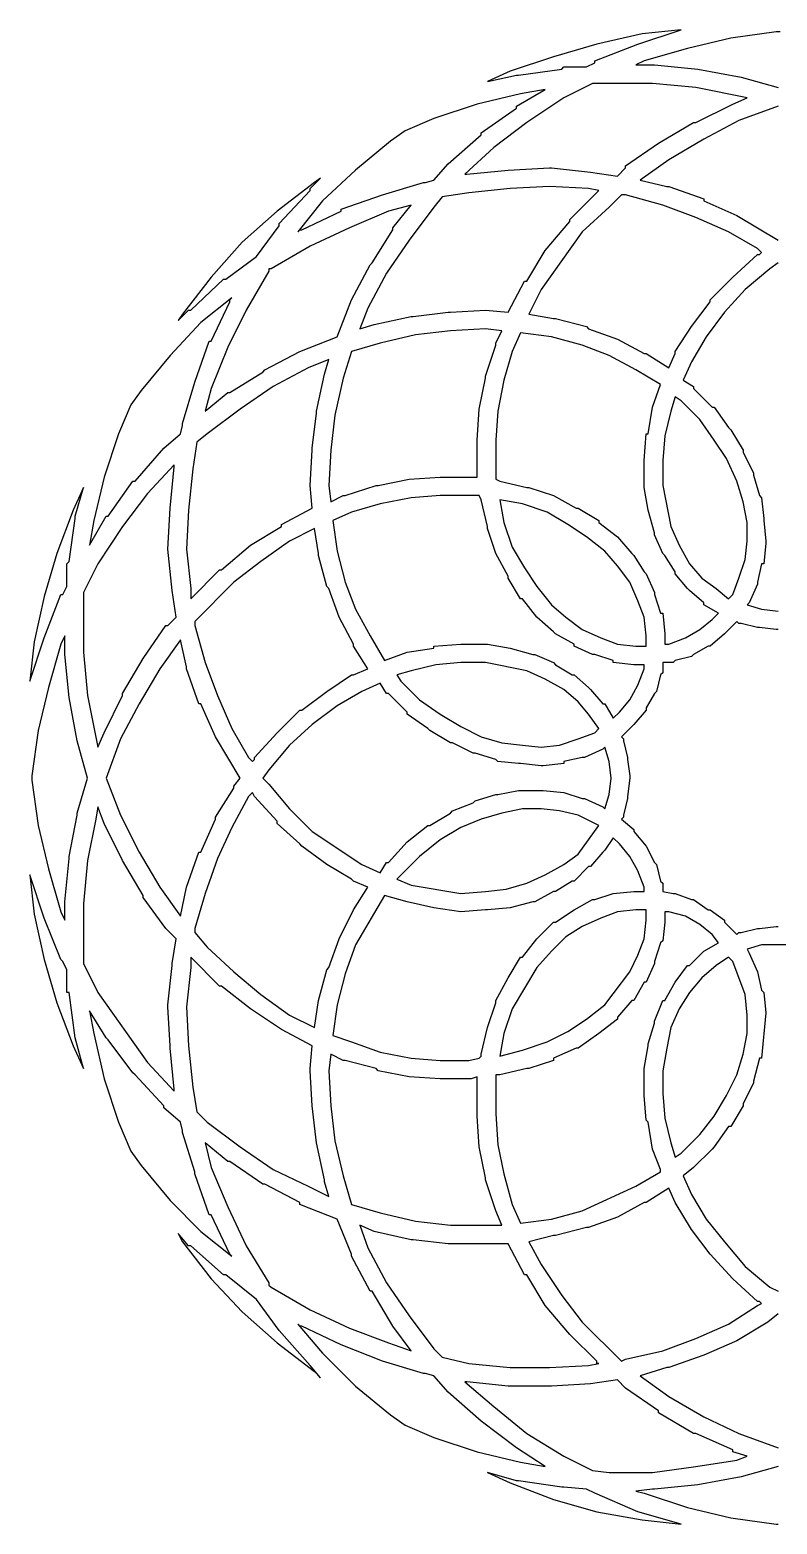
# Model space of a CAD drawing. Extents: x 0 to 0.999, y 0.059 to 1.058.
# Drawn here: x 0 to 0.5, y 0.059 to 1.058 of the extents above; entities that cross this region are included whole.
import ezdxf

# ---------------------------------------------------------------- set-up
doc = ezdxf.new("R2010")
doc.units = 0
doc.layers.get('0').update_dxf_attribs({"linetype": 'CONTINUOUS'})

msp = doc.modelspace()

# ---------------------------------------------------------------- linework, layer by layer
at = {"color": 0}
for p, q in [((0.40928, 1.05558), (0.37896, 1.04869)), ((0.40652, 1.04869), (0.43546, 1.05833)), ((0.43546, 1.05833), (0.40928, 1.05558)), ((0.46853, 1.05282), (0.43959, 1.04593)), ((0.49885, 1.05695), (0.46853, 1.05282)), ((0.50161, 1.05695), (0.49885, 1.05695)), ((0.35002, 1.04042), (0.32108, 1.03077)), ((0.37896, 1.04869), (0.35002, 1.04042)), ((0.37758, 1.03766), (0.40652, 1.04869)), ((0.43959, 1.04593), (0.41065, 1.03766)), ((0.32108, 1.03077), (0.30593, 1.02388)), ((0.3266, 1.02802), (0.35553, 1.03215)), ((0.35553, 1.03215), (0.35691, 1.03353)), ((0.35691, 1.03353), (0.37207, 1.03353)), ((0.37207, 1.03353), (0.37758, 1.03628)), ((0.37758, 1.03628), (0.37758, 1.03766)), ((0.41065, 1.03766), (0.40514, 1.03491)), ((0.40514, 1.03491), (0.41617, 1.03491)), ((0.41617, 1.03491), (0.41754, 1.03491)), ((0.41754, 1.03491), (0.44649, 1.03215)), ((0.44649, 1.03215), (0.47542, 1.02664)), ((0.30593, 1.02388), (0.32522, 1.02802)), ((0.32522, 1.02802), (0.3266, 1.02802)), ((0.37621, 1.02251), (0.35691, 1.01286)), ((0.41617, 1.02251), (0.37621, 1.02251)), ((0.44511, 1.01975), (0.41617, 1.02251)), ((0.47956, 1.01286), (0.44511, 1.01975)), ((0.47542, 1.02664), (0.50023, 1.01975)), ((0.32797, 1.01562), (0.29903, 1.00873)), ((0.32522, 1.00735), (0.34451, 1.01837)), ((0.34451, 1.01837), (0.32797, 1.01562)), ((0.35691, 1.01286), (0.33211, 0.99632)), ((0.46991, 1.00873), (0.47956, 1.01286)), ((0.27009, 0.99908), (0.2508, 0.99081)), ((0.29903, 1.00873), (0.27009, 0.99908)), ((0.30179, 0.98943), (0.32522, 1.00597)), ((0.32522, 1.00597), (0.32522, 1.00735)), ((0.44511, 0.99632), (0.46991, 1.00873)), ((0.50023, 1.00735), (0.47404, 0.9977)), ((0.2508, 0.99081), (0.24116, 0.98392)), ((0.30179, 0.98805), (0.30179, 0.98943)), ((0.33211, 0.99632), (0.31006, 0.97978)), ((0.4203, 0.98254), (0.44373, 0.99632)), ((0.44373, 0.99632), (0.44511, 0.99632)), ((0.47404, 0.9977), (0.45062, 0.9853)), ((0.24116, 0.98392), (0.21773, 0.96463)), ((0.27974, 0.96876), (0.30179, 0.98805)), ((0.31006, 0.97978), (0.29077, 0.96187)), ((0.39825, 0.96738), (0.4203, 0.98254)), ((0.45062, 0.9853), (0.42719, 0.97152)), ((0.42719, 0.97152), (0.4079, 0.95774)), ((0.18741, 0.95222), (0.1943, 0.95912)), ((0.1943, 0.95912), (0.19017, 0.95636)), ((0.21773, 0.96463), (0.19568, 0.94396)), ((0.27009, 0.95774), (0.27974, 0.96876)), ((0.29077, 0.96187), (0.29214, 0.96187)), ((0.29214, 0.96187), (0.31971, 0.96463)), ((0.31971, 0.96463), (0.34727, 0.966)), ((0.34727, 0.966), (0.34864, 0.966)), ((0.34864, 0.966), (0.37483, 0.96325)), ((0.37483, 0.96325), (0.39274, 0.96049)), ((0.39274, 0.96049), (0.39825, 0.966)), ((0.39825, 0.966), (0.39825, 0.96738)), ((0.19017, 0.95636), (0.16537, 0.93707)), ((0.16674, 0.9288), (0.18741, 0.95085)), ((0.18741, 0.95085), (0.18741, 0.95222)), ((0.23564, 0.94809), (0.26321, 0.95636)), ((0.26321, 0.95636), (0.26458, 0.95636)), ((0.26458, 0.95636), (0.27009, 0.95774)), ((0.29352, 0.94947), (0.27561, 0.94671)), ((0.32108, 0.95222), (0.29352, 0.94947)), ((0.34727, 0.9536), (0.32108, 0.95222)), ((0.37345, 0.95222), (0.34727, 0.9536)), ((0.36105, 0.93156), (0.38034, 0.95085)), ((0.38034, 0.95085), (0.37345, 0.95222)), ((0.4079, 0.95774), (0.42581, 0.9536)), ((0.42581, 0.9536), (0.42719, 0.9536)), ((0.42719, 0.9536), (0.45062, 0.94534)), ((0.19568, 0.94396), (0.17914, 0.92329)), ((0.20808, 0.93844), (0.23564, 0.94809)), ((0.25494, 0.9412), (0.23978, 0.93707)), ((0.24254, 0.92604), (0.25494, 0.9412)), ((0.27009, 0.93982), (0.25356, 0.91777)), ((0.27561, 0.94671), (0.27009, 0.93982)), ((0.38723, 0.93982), (0.36932, 0.92329)), ((0.3955, 0.94809), (0.38723, 0.93982)), ((0.39825, 0.94809), (0.3955, 0.94809)), ((0.42306, 0.9412), (0.39825, 0.94809)), ((0.44511, 0.93293), (0.42306, 0.9412)), ((0.45062, 0.94534), (0.45062, 0.94396)), ((0.45062, 0.94396), (0.47267, 0.93431)), ((0.16537, 0.93707), (0.14194, 0.9164)), ((0.1819, 0.92466), (0.20808, 0.93707)), ((0.20808, 0.93707), (0.20808, 0.93844)), ((0.23978, 0.93707), (0.2136, 0.92604)), ((0.34451, 0.91088), (0.36105, 0.93018)), ((0.36105, 0.93018), (0.36105, 0.93156)), ((0.46715, 0.92329), (0.44511, 0.93293)), ((0.47267, 0.93431), (0.50023, 0.91777)), ((0.15158, 0.90675), (0.16674, 0.92742)), ((0.16674, 0.92742), (0.16674, 0.9288)), ((0.17914, 0.92329), (0.18052, 0.92466)), ((0.18052, 0.92466), (0.1819, 0.92466)), ((0.2136, 0.92604), (0.18741, 0.91364)), ((0.22875, 0.90261), (0.24254, 0.92466)), ((0.24254, 0.92466), (0.24254, 0.92604)), ((0.36932, 0.92329), (0.34175, 0.8847)), ((0.48645, 0.91226), (0.46715, 0.92329)), ((0.14194, 0.9164), (0.12127, 0.89297)), ((0.18741, 0.91364), (0.16123, 0.89848)), ((0.25356, 0.91777), (0.2384, 0.89572)), ((0.33211, 0.89021), (0.34451, 0.91088)), ((0.4892, 0.90951), (0.48645, 0.91226)), ((0.48783, 0.90813), (0.4892, 0.90951)), ((0.13091, 0.89159), (0.15158, 0.90675)), ((0.21497, 0.87781), (0.22738, 0.90124)), ((0.22738, 0.90124), (0.22875, 0.90261)), ((0.46991, 0.89297), (0.48645, 0.90813)), ((0.48645, 0.90813), (0.48783, 0.90813)), ((0.50023, 0.90261), (0.49471, 0.89848)), ((0.12127, 0.89297), (0.10197, 0.86816)), ((0.10749, 0.87092), (0.12954, 0.89159)), ((0.12954, 0.89159), (0.13091, 0.89159)), ((0.15985, 0.8971), (0.14469, 0.87092)), ((0.16123, 0.89848), (0.15985, 0.89848)), ((0.15985, 0.89848), (0.15985, 0.8971)), ((0.2384, 0.89572), (0.226, 0.8723)), ((0.31971, 0.86954), (0.33073, 0.89021)), ((0.33073, 0.89021), (0.33211, 0.89021)), ((0.45475, 0.87781), (0.46991, 0.89297)), ((0.49471, 0.89848), (0.47818, 0.8847)), ((0.13505, 0.87919), (0.11438, 0.86265)), ((0.13367, 0.87781), (0.13505, 0.87919)), ((0.34175, 0.8847), (0.33348, 0.86816)), ((0.47818, 0.8847), (0.4644, 0.86954)), ((0.09922, 0.86403), (0.10611, 0.87092)), ((0.10611, 0.87092), (0.10749, 0.87092)), ((0.12127, 0.85025), (0.13367, 0.87643)), ((0.14469, 0.87092), (0.13229, 0.84612)), ((0.13367, 0.87643), (0.13367, 0.87781)), ((0.20533, 0.85301), (0.21497, 0.87781)), ((0.226, 0.8723), (0.22049, 0.85852)), ((0.25632, 0.86679), (0.27974, 0.86954)), ((0.27974, 0.86954), (0.28112, 0.86954)), ((0.28112, 0.86954), (0.30455, 0.87092)), ((0.30455, 0.87092), (0.31971, 0.86954)), ((0.44235, 0.8599), (0.45475, 0.87643)), ((0.4644, 0.86954), (0.452, 0.85301)), ((0.45475, 0.87643), (0.45475, 0.87781)), ((0.11438, 0.86265), (0.09371, 0.8406)), ((0.10197, 0.86816), (0.09922, 0.86403)), ((0.22049, 0.85852), (0.23013, 0.86128)), ((0.23013, 0.86128), (0.25494, 0.86679)), ((0.25494, 0.86679), (0.25632, 0.86679)), ((0.33348, 0.86816), (0.35002, 0.86541)), ((0.35002, 0.86541), (0.3514, 0.86541)), ((0.3514, 0.86541), (0.37207, 0.8599)), ((0.37207, 0.8599), (0.37345, 0.85852)), ((0.43133, 0.84336), (0.44235, 0.8599)), ((0.11024, 0.82269), (0.11989, 0.85025)), ((0.11989, 0.85025), (0.12127, 0.85025)), ((0.18052, 0.84336), (0.20533, 0.85301)), ((0.25769, 0.85438), (0.23427, 0.84887)), ((0.28112, 0.85714), (0.25769, 0.85438)), ((0.30455, 0.85852), (0.28112, 0.85714)), ((0.31557, 0.85714), (0.30455, 0.85852)), ((0.31144, 0.84887), (0.31557, 0.85714)), ((0.32797, 0.85576), (0.32246, 0.84336)), ((0.34864, 0.85301), (0.32797, 0.85576)), ((0.36932, 0.84749), (0.34864, 0.85301)), ((0.37345, 0.85852), (0.39274, 0.85163)), ((0.39274, 0.85163), (0.41065, 0.84198)), ((0.452, 0.85301), (0.44235, 0.83647)), ((0.09371, 0.8406), (0.07441, 0.81718)), ((0.13229, 0.84612), (0.12127, 0.81855)), ((0.1571, 0.83096), (0.18052, 0.84336)), ((0.21497, 0.84336), (0.20946, 0.82544)), ((0.23427, 0.84887), (0.21497, 0.84336)), ((0.30455, 0.82682), (0.31144, 0.84749)), ((0.31144, 0.84749), (0.31144, 0.84887)), ((0.32246, 0.84336), (0.31695, 0.82407)), ((0.38723, 0.8406), (0.36932, 0.84749)), ((0.40514, 0.83096), (0.38723, 0.8406)), ((0.41065, 0.84198), (0.41203, 0.84198)), ((0.41203, 0.84198), (0.42719, 0.83234)), ((0.42719, 0.83234), (0.43133, 0.84198)), ((0.43133, 0.84198), (0.43133, 0.84336)), ((0.13367, 0.8158), (0.15572, 0.82958)), ((0.15572, 0.82958), (0.1571, 0.83096)), ((0.18604, 0.83234), (0.16261, 0.81993)), ((0.19981, 0.83785), (0.18604, 0.83234)), ((0.19706, 0.8282), (0.19981, 0.83785)), ((0.42168, 0.82131), (0.40514, 0.83096)), ((0.44235, 0.83647), (0.43684, 0.82407)), ((0.10197, 0.79513), (0.11024, 0.82269)), ((0.16261, 0.81993), (0.14056, 0.80477)), ((0.19155, 0.80339), (0.19706, 0.8282)), ((0.20946, 0.82544), (0.20395, 0.80064)), ((0.30041, 0.80477), (0.30455, 0.82544)), ((0.30455, 0.82544), (0.30455, 0.82682)), ((0.31695, 0.82407), (0.31282, 0.80339)), ((0.41617, 0.80615), (0.42168, 0.82131)), ((0.43684, 0.82407), (0.44373, 0.81993)), ((0.44373, 0.81993), (0.44373, 0.81855)), ((0.07441, 0.81718), (0.06752, 0.80753)), ((0.12127, 0.81855), (0.11713, 0.80339)), ((0.11713, 0.80339), (0.13229, 0.8158)), ((0.13229, 0.8158), (0.13367, 0.8158)), ((0.43133, 0.81304), (0.42857, 0.80339)), ((0.43546, 0.81029), (0.43133, 0.81304)), ((0.44786, 0.79788), (0.43546, 0.81029)), ((0.44373, 0.81855), (0.45613, 0.80615)), ((0.06752, 0.80753), (0.05926, 0.78824)), ((0.14056, 0.80477), (0.11851, 0.78824)), ((0.18879, 0.77859), (0.19155, 0.80202)), ((0.19155, 0.80202), (0.19155, 0.80339)), ((0.20395, 0.80064), (0.20119, 0.77721)), ((0.29903, 0.78411), (0.30041, 0.80477)), ((0.31282, 0.80339), (0.31144, 0.78411)), ((0.41341, 0.78824), (0.41617, 0.80615)), ((0.42857, 0.80339), (0.42444, 0.78686)), ((0.45613, 0.80615), (0.45751, 0.80615)), ((0.45751, 0.80615), (0.46715, 0.79237)), ((0.1006, 0.78824), (0.10197, 0.79375)), ((0.10197, 0.79375), (0.10197, 0.79513)), ((0.45751, 0.78411), (0.44786, 0.79788)), ((0.46715, 0.79237), (0.46853, 0.791)), ((0.46853, 0.791), (0.4768, 0.77721)), ((0.05926, 0.78824), (0.04961, 0.7593)), ((0.08957, 0.77859), (0.1006, 0.78824)), ((0.11162, 0.78273), (0.10887, 0.76481)), ((0.11851, 0.78824), (0.11162, 0.78273)), ((0.29903, 0.7593), (0.29903, 0.78411)), ((0.31144, 0.78411), (0.31144, 0.75792)), ((0.41065, 0.77032), (0.41203, 0.78824)), ((0.41203, 0.78824), (0.41341, 0.78824)), ((0.42444, 0.78686), (0.42306, 0.77032)), ((0.46578, 0.7717), (0.45751, 0.78411)), ((0.07028, 0.75654), (0.08957, 0.77859)), ((0.18741, 0.75379), (0.18879, 0.77721)), ((0.18879, 0.77721), (0.18879, 0.77859)), ((0.20119, 0.77721), (0.19981, 0.75379)), ((0.41065, 0.75379), (0.41065, 0.77032)), ((0.42306, 0.77032), (0.42306, 0.75379)), ((0.47267, 0.75654), (0.46578, 0.7717)), ((0.4768, 0.77721), (0.4768, 0.77584)), ((0.4768, 0.77584), (0.48369, 0.76206)), ((0.04961, 0.7593), (0.04272, 0.73036)), ((0.09646, 0.76757), (0.07855, 0.74827)), ((0.09371, 0.73863), (0.09646, 0.76619)), ((0.09646, 0.76619), (0.09646, 0.76757)), ((0.10887, 0.76481), (0.10611, 0.73725)), ((0.25356, 0.75792), (0.27423, 0.7593)), ((0.27423, 0.7593), (0.29903, 0.7593)), ((0.48369, 0.76206), (0.48369, 0.76068)), ((0.48369, 0.76068), (0.48783, 0.7469)), ((0.03583, 0.75241), (0.02894, 0.73725)), ((0.03032, 0.73312), (0.03583, 0.75241)), ((0.05237, 0.73312), (0.0689, 0.75654)), ((0.0689, 0.75654), (0.07028, 0.75654)), ((0.18879, 0.73863), (0.18741, 0.75379)), ((0.19981, 0.75379), (0.20119, 0.74276)), ((0.21084, 0.7469), (0.23151, 0.75379)), ((0.23151, 0.75379), (0.23289, 0.75379)), ((0.23289, 0.75379), (0.25356, 0.75792)), ((0.31144, 0.75792), (0.31419, 0.75654)), ((0.31419, 0.75654), (0.33211, 0.75241)), ((0.33211, 0.75241), (0.33348, 0.75241)), ((0.33348, 0.75241), (0.35002, 0.7469)), ((0.41065, 0.75241), (0.41065, 0.75379)), ((0.41341, 0.73725), (0.41065, 0.75241)), ((0.42306, 0.75379), (0.42857, 0.72623)), ((0.4768, 0.74276), (0.47267, 0.75654)), ((0.07855, 0.74827), (0.06201, 0.72623)), ((0.20119, 0.74276), (0.20946, 0.7469)), ((0.20946, 0.7469), (0.21084, 0.7469)), ((0.23427, 0.74138), (0.21497, 0.73587)), ((0.25494, 0.74552), (0.23427, 0.74138)), ((0.27423, 0.7469), (0.25494, 0.74552)), ((0.30041, 0.7469), (0.27423, 0.7469)), ((0.30179, 0.74414), (0.30041, 0.7469)), ((0.30593, 0.72623), (0.30179, 0.74414)), ((0.32935, 0.74138), (0.31419, 0.74414)), ((0.31419, 0.74414), (0.31695, 0.72898)), ((0.34589, 0.73587), (0.32935, 0.74138)), ((0.35002, 0.7469), (0.36518, 0.73863)), ((0.47956, 0.72898), (0.4768, 0.74276)), ((0.48783, 0.7469), (0.4892, 0.74552)), ((0.4892, 0.74552), (0.49058, 0.73174)), ((0.02894, 0.73725), (0.01791, 0.70831)), ((0.02618, 0.7028), (0.03032, 0.73174)), ((0.03032, 0.73174), (0.03032, 0.73312)), ((0.03996, 0.71383), (0.05099, 0.73312)), ((0.04272, 0.73036), (0.03996, 0.71383)), ((0.05099, 0.73312), (0.05237, 0.73312)), ((0.09233, 0.71107), (0.09371, 0.73863)), ((0.10611, 0.73725), (0.10473, 0.71107)), ((0.16812, 0.7276), (0.18879, 0.73863)), ((0.21497, 0.73587), (0.20257, 0.73036)), ((0.20257, 0.73036), (0.20533, 0.70969)), ((0.35967, 0.7276), (0.34589, 0.73587)), ((0.36518, 0.73863), (0.36656, 0.73863)), ((0.36656, 0.73863), (0.38034, 0.73036)), ((0.38034, 0.73036), (0.38034, 0.72898)), ((0.41754, 0.72209), (0.41341, 0.73725)), ((0.49058, 0.73174), (0.49058, 0.73036)), ((0.49058, 0.73036), (0.49196, 0.71658)), ((0.06201, 0.72623), (0.04548, 0.70142)), ((0.14745, 0.71383), (0.16812, 0.72623)), ((0.16812, 0.72623), (0.16812, 0.7276)), ((0.19017, 0.72485), (0.17363, 0.71658)), ((0.19293, 0.70831), (0.19017, 0.72485)), ((0.30593, 0.72485), (0.30593, 0.72623)), ((0.31144, 0.70831), (0.30593, 0.72485)), ((0.31695, 0.72898), (0.32246, 0.71244)), ((0.37207, 0.71933), (0.35967, 0.7276)), ((0.38447, 0.70969), (0.37207, 0.71933)), ((0.38034, 0.72898), (0.39274, 0.71933)), ((0.39274, 0.71933), (0.40239, 0.70831)), ((0.41754, 0.72071), (0.41754, 0.72209)), ((0.42306, 0.70831), (0.41754, 0.72071)), ((0.42857, 0.72623), (0.43408, 0.71383)), ((0.47956, 0.71658), (0.47956, 0.72898)), ((0.09508, 0.68351), (0.09233, 0.71107)), ((0.10473, 0.71107), (0.10749, 0.68489)), ((0.12816, 0.69729), (0.14745, 0.71383)), ((0.17363, 0.71658), (0.15434, 0.7028)), ((0.20533, 0.70969), (0.21084, 0.68902)), ((0.32246, 0.71244), (0.33073, 0.69867)), ((0.39274, 0.70005), (0.38447, 0.70969)), ((0.43408, 0.71383), (0.44097, 0.70142)), ((0.47818, 0.70418), (0.47956, 0.71658)), ((0.49196, 0.7152), (0.49058, 0.70142)), ((0.49196, 0.71658), (0.49196, 0.7152)), ((0.01791, 0.70831), (0.00965, 0.67937)), ((0.0248, 0.70142), (0.02618, 0.7028)), ((0.0248, 0.68626), (0.0248, 0.70142)), ((0.04548, 0.70142), (0.03583, 0.68213)), ((0.15434, 0.7028), (0.13643, 0.68902)), ((0.19293, 0.70693), (0.19293, 0.70831)), ((0.19844, 0.68626), (0.19293, 0.70693)), ((0.31971, 0.69315), (0.31144, 0.70831)), ((0.40101, 0.68902), (0.39274, 0.70005)), ((0.40239, 0.70831), (0.40376, 0.70693)), ((0.40376, 0.70693), (0.41065, 0.69591)), ((0.42444, 0.70693), (0.42306, 0.70831)), ((0.43133, 0.69591), (0.42444, 0.70693)), ((0.44097, 0.70142), (0.44924, 0.69178)), ((0.47404, 0.69178), (0.47818, 0.70418)), ((0.4892, 0.70142), (0.48645, 0.68902)), ((0.49058, 0.70142), (0.4892, 0.70142)), ((0.10749, 0.678), (0.12678, 0.69729)), ((0.12678, 0.69729), (0.12816, 0.69729)), ((0.31971, 0.69178), (0.31971, 0.69315)), ((0.32797, 0.678), (0.31971, 0.69178)), ((0.33073, 0.69867), (0.339, 0.68626)), ((0.41065, 0.69591), (0.41203, 0.69453)), ((0.41203, 0.69453), (0.41754, 0.68213)), ((0.43133, 0.69453), (0.43133, 0.69591)), ((0.43959, 0.68489), (0.43133, 0.69453)), ((0.44924, 0.69178), (0.45889, 0.68489)), ((0.46991, 0.68075), (0.47404, 0.69178)), ((0.00965, 0.67937), (0.00276, 0.64906)), ((0.00965, 0.65181), (0.02067, 0.68075)), ((0.02067, 0.68075), (0.02205, 0.68075)), ((0.02205, 0.68075), (0.0248, 0.68626)), ((0.03583, 0.68213), (0.03583, 0.64216)), ((0.09784, 0.66559), (0.09508, 0.68351)), ((0.10749, 0.68489), (0.10749, 0.678)), ((0.13643, 0.68902), (0.11024, 0.66284)), ((0.19981, 0.68489), (0.19844, 0.68626)), ((0.20671, 0.66559), (0.19981, 0.68489)), ((0.21084, 0.68902), (0.21773, 0.6711)), ((0.339, 0.68626), (0.34864, 0.67386)), ((0.40652, 0.67662), (0.40101, 0.68902)), ((0.41754, 0.68213), (0.41754, 0.68075)), ((0.41754, 0.68075), (0.42168, 0.66835)), ((0.44097, 0.68351), (0.43959, 0.68489)), ((0.45062, 0.67524), (0.44097, 0.68351)), ((0.45889, 0.68489), (0.46715, 0.678)), ((0.46715, 0.678), (0.46991, 0.68075)), ((0.48645, 0.68764), (0.48094, 0.67524)), ((0.48645, 0.68902), (0.48645, 0.68764)), ((0.21773, 0.6711), (0.22738, 0.65319)), ((0.32935, 0.678), (0.32797, 0.678)), ((0.339, 0.66559), (0.32935, 0.678)), ((0.34864, 0.67386), (0.35829, 0.66559)), ((0.41065, 0.66559), (0.40652, 0.67662)), ((0.45062, 0.67386), (0.45062, 0.67524)), ((0.46027, 0.66835), (0.45062, 0.67386)), ((0.48094, 0.67524), (0.47956, 0.67386)), ((0.47956, 0.67386), (0.4892, 0.6711)), ((0.4892, 0.6711), (0.50023, 0.66973)), ((0.07579, 0.63803), (0.09095, 0.66008)), ((0.09095, 0.66008), (0.09233, 0.66008)), ((0.09233, 0.66008), (0.09784, 0.66559)), ((0.11024, 0.66284), (0.11024, 0.66008)), ((0.11024, 0.66008), (0.11713, 0.63528)), ((0.21635, 0.64768), (0.20671, 0.66559)), ((0.35002, 0.65595), (0.339, 0.66559)), ((0.35829, 0.66559), (0.36932, 0.65732)), ((0.41203, 0.65319), (0.41065, 0.66559)), ((0.42168, 0.66835), (0.42306, 0.66835)), ((0.42306, 0.66835), (0.42444, 0.65457)), ((0.44786, 0.65732), (0.45613, 0.66421)), ((0.45613, 0.66421), (0.46027, 0.66835)), ((0.47267, 0.66284), (0.4644, 0.65457)), ((0.47404, 0.66146), (0.47267, 0.66284)), ((0.47542, 0.66146), (0.47404, 0.66146)), ((0.48645, 0.6587), (0.47542, 0.66146)), ((0, 0.62287), (0.00965, 0.65181)), ((0.02343, 0.65319), (0.02067, 0.64768)), ((0.02343, 0.64216), (0.02343, 0.65319)), ((0.1006, 0.65043), (0.08682, 0.63114)), ((0.10473, 0.63252), (0.1006, 0.65043)), ((0.22738, 0.65319), (0.23702, 0.63665)), ((0.3514, 0.65457), (0.35002, 0.65595)), ((0.3638, 0.64768), (0.3514, 0.65457)), ((0.36932, 0.65732), (0.38172, 0.65181)), ((0.38172, 0.65181), (0.39274, 0.64768)), ((0.41203, 0.6463), (0.41203, 0.65319)), ((0.42444, 0.65457), (0.42444, 0.64768)), ((0.42719, 0.64768), (0.43822, 0.65181)), ((0.43822, 0.65181), (0.44786, 0.65732)), ((0.4644, 0.65457), (0.45475, 0.6463)), ((0.48783, 0.6587), (0.48645, 0.6587)), ((0.49885, 0.65732), (0.48783, 0.6587)), ((0.50023, 0.65732), (0.49885, 0.65732)), ((0.00276, 0.64906), (0, 0.62287)), ((0.02067, 0.64768), (0.0124, 0.61874)), ((0.02343, 0.64079), (0.02343, 0.64216)), ((0.02618, 0.61185), (0.02343, 0.64079)), ((0.03583, 0.64216), (0.03859, 0.61323)), ((0.21635, 0.6463), (0.21635, 0.64768)), ((0.226, 0.63114), (0.21635, 0.6463)), ((0.23702, 0.63665), (0.25218, 0.64216)), ((0.25218, 0.64216), (0.27009, 0.64492)), ((0.27009, 0.6463), (0.28801, 0.64768)), ((0.27009, 0.64492), (0.27009, 0.6463)), ((0.28801, 0.64768), (0.30455, 0.64768)), ((0.30455, 0.64768), (0.30593, 0.64768)), ((0.30593, 0.64768), (0.32108, 0.64492)), ((0.32108, 0.64492), (0.33624, 0.64079)), ((0.33624, 0.64079), (0.33762, 0.64079)), ((0.33762, 0.64079), (0.35002, 0.63528)), ((0.3638, 0.6463), (0.3638, 0.64768)), ((0.37621, 0.64079), (0.3638, 0.6463)), ((0.37758, 0.64079), (0.37621, 0.64079)), ((0.38999, 0.63665), (0.37758, 0.64079)), ((0.39274, 0.64768), (0.40514, 0.6463)), ((0.40514, 0.6463), (0.41203, 0.6463)), ((0.42444, 0.64768), (0.42719, 0.64768)), ((0.44235, 0.63941), (0.43133, 0.63665)), ((0.44373, 0.64079), (0.44235, 0.63941)), ((0.45338, 0.6463), (0.44373, 0.64079)), ((0.45475, 0.6463), (0.45338, 0.6463)), ((0.06201, 0.61461), (0.07579, 0.63803)), ((0.08682, 0.63114), (0.07304, 0.60772)), ((0.10473, 0.63114), (0.10473, 0.63252)), ((0.113, 0.60772), (0.10473, 0.63114)), ((0.11713, 0.63528), (0.1254, 0.61323)), ((0.21635, 0.62701), (0.226, 0.63114)), ((0.25494, 0.62977), (0.24529, 0.62701)), ((0.27147, 0.6339), (0.25494, 0.62977)), ((0.28801, 0.63528), (0.27147, 0.6339)), ((0.30455, 0.63528), (0.28801, 0.63528)), ((0.33211, 0.62977), (0.30455, 0.63528)), ((0.34451, 0.62425), (0.33211, 0.62977)), ((0.35002, 0.63528), (0.3514, 0.6339)), ((0.3514, 0.6339), (0.36242, 0.62701)), ((0.38999, 0.63528), (0.38999, 0.63665)), ((0.40376, 0.6339), (0.38999, 0.63528)), ((0.41065, 0.6339), (0.40376, 0.6339)), ((0.40652, 0.62012), (0.41065, 0.63114)), ((0.41065, 0.63114), (0.41065, 0.6339)), ((0.42995, 0.63528), (0.42306, 0.63528)), ((0.42306, 0.63528), (0.42306, 0.62838)), ((0.43133, 0.63665), (0.42995, 0.63528)), ((0.19844, 0.61598), (0.21497, 0.62701)), ((0.21497, 0.62701), (0.21635, 0.62701)), ((0.23427, 0.6215), (0.22186, 0.61598)), ((0.2384, 0.61461), (0.23427, 0.6215)), ((0.24529, 0.62701), (0.24805, 0.62287)), ((0.24805, 0.62287), (0.26045, 0.61047)), ((0.35691, 0.61736), (0.34451, 0.62425)), ((0.36242, 0.62701), (0.3638, 0.62701)), ((0.3638, 0.62701), (0.37345, 0.61874)), ((0.40101, 0.61047), (0.40652, 0.62012)), ((0.42168, 0.62701), (0.41892, 0.61598)), ((0.42306, 0.62838), (0.42168, 0.62701)), ((0.0124, 0.61874), (0.00551, 0.5898)), ((0.03169, 0.58291), (0.02618, 0.61185)), ((0.03859, 0.61323), (0.04548, 0.57878)), ((0.04961, 0.58842), (0.06201, 0.61323)), ((0.06201, 0.61323), (0.06201, 0.61461)), ((0.1254, 0.61323), (0.13505, 0.59118)), ((0.1819, 0.60358), (0.19844, 0.61598)), ((0.22186, 0.61598), (0.20533, 0.60634)), ((0.23978, 0.61461), (0.2384, 0.61461)), ((0.25218, 0.6022), (0.23978, 0.61461)), ((0.26045, 0.61047), (0.27423, 0.60083)), ((0.36656, 0.60909), (0.35691, 0.61736)), ((0.37345, 0.61874), (0.37483, 0.61736)), ((0.37483, 0.61736), (0.3831, 0.60772)), ((0.39412, 0.6022), (0.40101, 0.61047)), ((0.41754, 0.61461), (0.41203, 0.60496)), ((0.41892, 0.61598), (0.41754, 0.61461)), ((0.07304, 0.60772), (0.06063, 0.58429)), ((0.11438, 0.60772), (0.113, 0.60772)), ((0.12402, 0.58567), (0.11438, 0.60772)), ((0.16537, 0.58842), (0.18052, 0.60358)), ((0.18052, 0.60358), (0.1819, 0.60358)), ((0.20533, 0.60634), (0.18879, 0.59393)), ((0.25218, 0.60083), (0.25218, 0.6022)), ((0.26596, 0.59118), (0.25218, 0.60083)), ((0.27423, 0.60083), (0.28801, 0.59256)), ((0.37345, 0.60083), (0.36656, 0.60909)), ((0.38034, 0.59118), (0.37345, 0.60083)), ((0.3831, 0.60772), (0.38447, 0.60772)), ((0.38447, 0.60772), (0.38999, 0.59807)), ((0.38999, 0.59807), (0.39412, 0.6022)), ((0.41203, 0.60358), (0.40376, 0.59393)), ((0.41203, 0.60496), (0.41203, 0.60358)), ((0.00551, 0.5898), (0.00138, 0.55948)), ((0.13505, 0.59118), (0.14607, 0.57188)), ((0.18879, 0.59393), (0.17363, 0.58015)), ((0.26734, 0.5898), (0.26596, 0.59118)), ((0.28112, 0.58153), (0.26734, 0.5898)), ((0.28801, 0.59256), (0.30179, 0.58567)), ((0.37758, 0.58842), (0.38034, 0.59118)), ((0.40376, 0.59393), (0.3955, 0.58567)), ((0.03859, 0.5581), (0.03169, 0.58291)), ((0.04548, 0.57878), (0.04961, 0.58842)), ((0.06063, 0.58429), (0.05099, 0.5581)), ((0.14056, 0.5581), (0.12402, 0.58567)), ((0.15021, 0.57188), (0.16537, 0.58842)), ((0.17363, 0.58015), (0.15985, 0.56362)), ((0.2825, 0.58153), (0.28112, 0.58153)), ((0.29628, 0.57464), (0.2825, 0.58153)), ((0.30179, 0.58567), (0.31557, 0.58153)), ((0.31557, 0.58153), (0.32935, 0.58015)), ((0.32935, 0.58015), (0.34175, 0.57878)), ((0.34175, 0.57878), (0.35416, 0.58015)), ((0.35416, 0.58015), (0.36656, 0.58429)), ((0.36656, 0.58429), (0.37758, 0.58842)), ((0.3955, 0.58567), (0.39687, 0.58429)), ((0.39687, 0.58429), (0.39687, 0.58291)), ((0.39687, 0.58291), (0.39963, 0.57188)), ((0.14607, 0.57188), (0.14883, 0.56913)), ((0.14883, 0.56913), (0.15021, 0.57051)), ((0.15021, 0.57051), (0.15021, 0.57188)), ((0.29766, 0.57464), (0.29628, 0.57464)), ((0.31144, 0.57051), (0.29766, 0.57464)), ((0.31282, 0.56913), (0.31144, 0.57051)), ((0.36932, 0.57188), (0.35691, 0.56913)), ((0.37069, 0.57188), (0.36932, 0.57188)), ((0.3831, 0.5774), (0.37069, 0.57188)), ((0.38447, 0.57878), (0.3831, 0.5774)), ((0.38723, 0.56913), (0.38447, 0.57878)), ((0.39963, 0.57188), (0.39963, 0.57051)), ((0.39963, 0.57051), (0.40101, 0.55948)), ((0.00138, 0.55948), (0.00138, 0.55673)), ((0.15985, 0.56362), (0.15572, 0.5581)), ((0.3266, 0.56775), (0.31282, 0.56913)), ((0.32797, 0.56775), (0.3266, 0.56775)), ((0.34175, 0.56637), (0.32797, 0.56775)), ((0.34313, 0.56637), (0.34175, 0.56637)), ((0.35691, 0.56775), (0.34313, 0.56637)), ((0.35691, 0.56913), (0.35691, 0.56775)), ((0.38861, 0.5581), (0.38723, 0.56913)), ((0.40101, 0.55948), (0.40101, 0.5581)), ((0.00138, 0.55673), (0.00551, 0.52641)), ((0.03169, 0.53468), (0.03859, 0.5581)), ((0.05099, 0.5581), (0.06063, 0.5333)), ((0.12402, 0.53192), (0.13643, 0.55122)), ((0.13643, 0.55259), (0.14056, 0.5581)), ((0.13643, 0.55122), (0.13643, 0.55259)), ((0.15572, 0.5581), (0.15985, 0.55397)), ((0.15985, 0.55397), (0.17363, 0.53744)), ((0.31282, 0.54708), (0.3266, 0.54984)), ((0.3266, 0.54984), (0.32797, 0.54984)), ((0.32797, 0.54984), (0.34175, 0.54984)), ((0.34175, 0.54984), (0.34313, 0.54984)), ((0.34313, 0.54984), (0.35691, 0.54846)), ((0.38723, 0.54708), (0.38861, 0.5581)), ((0.40101, 0.5581), (0.39963, 0.5457)), ((0.14607, 0.5457), (0.13505, 0.52503)), ((0.14883, 0.54846), (0.14607, 0.5457)), ((0.15021, 0.5457), (0.14883, 0.54846)), ((0.16537, 0.52917), (0.15021, 0.5457)), ((0.2825, 0.53606), (0.29628, 0.54157)), ((0.29628, 0.54157), (0.29766, 0.54295)), ((0.29766, 0.54295), (0.31144, 0.54708)), ((0.31144, 0.54708), (0.31282, 0.54708)), ((0.35691, 0.54846), (0.36932, 0.54433)), ((0.36932, 0.54433), (0.37069, 0.54433)), ((0.37069, 0.54433), (0.3831, 0.53881)), ((0.38447, 0.53744), (0.38723, 0.54708)), ((0.39963, 0.54433), (0.39687, 0.5333)), ((0.39963, 0.5457), (0.39963, 0.54433)), ((0.02618, 0.50574), (0.03169, 0.5333)), ((0.03169, 0.5333), (0.03169, 0.53468)), ((0.0441, 0.53055), (0.03859, 0.50298)), ((0.04548, 0.53881), (0.0441, 0.53055)), ((0.04961, 0.52779), (0.04548, 0.53881)), ((0.06063, 0.5333), (0.07304, 0.5085)), ((0.11438, 0.5085), (0.12402, 0.53055)), ((0.12402, 0.53055), (0.12402, 0.53192)), ((0.17363, 0.53744), (0.18879, 0.52228)), ((0.26734, 0.52641), (0.28112, 0.53468)), ((0.28112, 0.53468), (0.2825, 0.53606)), ((0.30179, 0.53055), (0.28801, 0.52503)), ((0.31557, 0.53468), (0.30179, 0.53055)), ((0.32935, 0.53744), (0.31557, 0.53468)), ((0.34175, 0.53744), (0.32935, 0.53744)), ((0.35416, 0.53606), (0.34175, 0.53744)), ((0.36656, 0.5333), (0.35416, 0.53606)), ((0.38034, 0.52641), (0.36656, 0.5333)), ((0.3831, 0.53881), (0.38447, 0.53744)), ((0.39687, 0.53192), (0.3955, 0.53055)), ((0.3955, 0.53055), (0.40376, 0.52366)), ((0.39687, 0.5333), (0.39687, 0.53192)), ((0.00551, 0.52641), (0.0124, 0.49747)), ((0.06201, 0.50298), (0.04961, 0.52779)), ((0.13505, 0.52503), (0.1254, 0.50436)), ((0.16537, 0.52779), (0.16537, 0.52917)), ((0.18052, 0.51401), (0.16537, 0.52779)), ((0.18879, 0.52228), (0.22186, 0.50023)), ((0.25218, 0.51539), (0.26596, 0.52641)), ((0.26596, 0.52641), (0.26734, 0.52641)), ((0.28801, 0.52503), (0.27423, 0.51676)), ((0.36656, 0.50712), (0.38034, 0.52641)), ((0.40376, 0.52366), (0.40376, 0.52228)), ((0.40376, 0.52228), (0.41203, 0.51263)), ((0.1819, 0.51263), (0.18052, 0.51401)), ((0.19844, 0.50023), (0.1819, 0.51263)), ((0.23978, 0.50161), (0.25218, 0.51539)), ((0.27423, 0.51676), (0.26045, 0.50574)), ((0.38447, 0.50987), (0.3831, 0.5085)), ((0.38999, 0.51814), (0.38447, 0.50987)), ((0.39412, 0.51401), (0.38999, 0.51814)), ((0.40101, 0.50574), (0.39412, 0.51401)), ((0.41203, 0.51263), (0.41754, 0.50161)), ((0.02343, 0.47542), (0.02618, 0.50436)), ((0.02618, 0.50436), (0.02618, 0.50574)), ((0.03859, 0.50298), (0.03583, 0.47404)), ((0.07579, 0.47956), (0.06201, 0.50298)), ((0.07304, 0.5085), (0.08682, 0.48507)), ((0.10473, 0.48507), (0.113, 0.5085)), ((0.113, 0.5085), (0.11438, 0.5085)), ((0.1254, 0.50436), (0.11713, 0.48094)), ((0.21497, 0.49058), (0.19844, 0.50023)), ((0.22186, 0.50023), (0.23427, 0.49471)), ((0.23427, 0.49471), (0.2384, 0.50161)), ((0.2384, 0.50161), (0.23978, 0.50161)), ((0.26045, 0.50574), (0.24529, 0.49058)), ((0.34451, 0.49334), (0.35691, 0.50023)), ((0.35691, 0.50023), (0.36656, 0.50712)), ((0.3831, 0.5085), (0.37483, 0.49885)), ((0.40652, 0.49609), (0.40101, 0.50574)), ((0.41754, 0.50161), (0.41892, 0.50023)), ((0.41892, 0.50023), (0.42168, 0.4892)), ((0.00965, 0.4644), (0, 0.49334)), ((0, 0.49334), (0.00276, 0.46715)), ((0.0124, 0.49747), (0.02067, 0.46853)), ((0.21635, 0.4892), (0.21497, 0.49058)), ((0.24529, 0.49058), (0.25494, 0.48645)), ((0.33211, 0.48783), (0.34451, 0.49334)), ((0.37345, 0.49885), (0.3638, 0.4892)), ((0.37483, 0.49885), (0.37345, 0.49885)), ((0.41065, 0.48507), (0.40652, 0.49609)), ((0.07579, 0.47818), (0.07579, 0.47956)), ((0.08682, 0.48507), (0.1006, 0.46578)), ((0.1006, 0.46578), (0.10473, 0.48507)), ((0.11713, 0.48094), (0.11024, 0.45751)), ((0.226, 0.48507), (0.21635, 0.4892)), ((0.21635, 0.46991), (0.226, 0.48507)), ((0.23702, 0.47956), (0.21773, 0.44649)), ((0.25218, 0.47542), (0.23702, 0.47956)), ((0.25494, 0.48645), (0.28801, 0.48094)), ((0.28801, 0.48094), (0.30455, 0.48231)), ((0.30455, 0.48231), (0.31833, 0.48369)), ((0.31833, 0.48369), (0.33211, 0.48783)), ((0.35002, 0.48231), (0.33762, 0.47542)), ((0.3514, 0.48231), (0.35002, 0.48231)), ((0.36242, 0.4892), (0.3514, 0.48231)), ((0.3638, 0.4892), (0.36242, 0.4892)), ((0.37758, 0.4768), (0.38999, 0.48094)), ((0.38999, 0.48094), (0.40376, 0.48231)), ((0.40376, 0.48231), (0.41065, 0.48231)), ((0.41065, 0.48231), (0.41065, 0.48507)), ((0.42168, 0.4892), (0.42306, 0.48783)), ((0.42306, 0.48783), (0.42306, 0.48231)), ((0.42306, 0.48231), (0.42995, 0.48094)), ((0.42995, 0.48094), (0.43133, 0.48094)), ((0.43133, 0.48094), (0.44235, 0.4768)), ((0.02343, 0.46302), (0.02343, 0.47542)), ((0.03583, 0.47404), (0.03583, 0.43408)), ((0.09095, 0.45751), (0.07579, 0.47818)), ((0.20671, 0.45062), (0.21635, 0.46991)), ((0.27009, 0.47129), (0.25218, 0.47542)), ((0.28801, 0.46853), (0.27009, 0.47129)), ((0.30455, 0.46991), (0.28801, 0.46853)), ((0.30593, 0.46991), (0.30455, 0.46991)), ((0.32108, 0.47129), (0.30593, 0.46991)), ((0.33624, 0.47542), (0.32108, 0.47129)), ((0.33762, 0.47542), (0.33624, 0.47542)), ((0.3514, 0.46164), (0.3638, 0.46991)), ((0.3638, 0.46991), (0.37621, 0.4768)), ((0.37621, 0.4768), (0.37758, 0.4768)), ((0.40514, 0.46991), (0.39274, 0.46853)), ((0.41203, 0.46991), (0.40514, 0.46991)), ((0.41203, 0.46302), (0.41203, 0.46991)), ((0.44235, 0.4768), (0.44373, 0.4768)), ((0.44373, 0.4768), (0.45338, 0.46991)), ((0.45338, 0.46991), (0.45475, 0.46991)), ((0.45475, 0.46991), (0.4644, 0.46302)), ((0.00276, 0.46715), (0.00965, 0.43684)), ((0.02067, 0.43684), (0.00965, 0.4644)), ((0.02067, 0.46853), (0.02343, 0.46302)), ((0.339, 0.45062), (0.35002, 0.46164)), ((0.35002, 0.46164), (0.3514, 0.46164)), ((0.38172, 0.4644), (0.36932, 0.45889)), ((0.39274, 0.46853), (0.38172, 0.4644)), ((0.41065, 0.45062), (0.41203, 0.46302)), ((0.42444, 0.46164), (0.42306, 0.44924)), ((0.42719, 0.46853), (0.42444, 0.46853)), ((0.42444, 0.46853), (0.42444, 0.46302)), ((0.42444, 0.46302), (0.42444, 0.46164)), ((0.43822, 0.46578), (0.42719, 0.46853)), ((0.44786, 0.46027), (0.43822, 0.46578)), ((0.45613, 0.45338), (0.44786, 0.46027)), ((0.4644, 0.46302), (0.4644, 0.46164)), ((0.4644, 0.46164), (0.47267, 0.45338)), ((0.09233, 0.45613), (0.09095, 0.45751)), ((0.09784, 0.45062), (0.09233, 0.45613)), ((0.09508, 0.43408), (0.09784, 0.45062)), ((0.11024, 0.45751), (0.11024, 0.45475)), ((0.11024, 0.45475), (0.11851, 0.44511)), ((0.19981, 0.43133), (0.20671, 0.45062)), ((0.32935, 0.43822), (0.339, 0.45062)), ((0.35829, 0.452), (0.34864, 0.44235)), ((0.36932, 0.45889), (0.35829, 0.452)), ((0.40652, 0.43959), (0.41065, 0.45062)), ((0.46027, 0.44786), (0.45613, 0.45338)), ((0.47267, 0.45338), (0.47404, 0.45475)), ((0.47404, 0.45475), (0.47542, 0.45475)), ((0.47542, 0.45475), (0.48645, 0.45751)), ((0.48645, 0.45751), (0.48783, 0.45751)), ((0.48783, 0.45751), (0.49885, 0.45889)), ((0.49885, 0.45889), (0.50023, 0.45889)), ((0.11851, 0.44511), (0.13643, 0.42857)), ((0.21773, 0.44649), (0.21084, 0.42719)), ((0.34864, 0.44235), (0.339, 0.43133)), ((0.40101, 0.42857), (0.40652, 0.43959)), ((0.42168, 0.44786), (0.41754, 0.43546)), ((0.42306, 0.44924), (0.42168, 0.44786)), ((0.44097, 0.4327), (0.45062, 0.44235)), ((0.45062, 0.44235), (0.46027, 0.44786)), ((0.4892, 0.44649), (0.47956, 0.44373)), ((0.47956, 0.44373), (0.48094, 0.44097)), ((0.48094, 0.44097), (0.48645, 0.42857)), ((0.51125, 0.44649), (0.4892, 0.44649)), ((0.00965, 0.43684), (0.01791, 0.4079)), ((0.02205, 0.43546), (0.02067, 0.43684)), ((0.0248, 0.42995), (0.02205, 0.43546)), ((0.0248, 0.41479), (0.0248, 0.42995)), ((0.03583, 0.43408), (0.04548, 0.41479)), ((0.09233, 0.40652), (0.09508, 0.4327)), ((0.09508, 0.4327), (0.09508, 0.43408)), ((0.10749, 0.43133), (0.10473, 0.40514)), ((0.12678, 0.41892), (0.10749, 0.43822)), ((0.10749, 0.43822), (0.10749, 0.43133)), ((0.19293, 0.40928), (0.19844, 0.42995)), ((0.19844, 0.42995), (0.19981, 0.43133)), ((0.31971, 0.42444), (0.32797, 0.43822)), ((0.339, 0.43133), (0.32246, 0.40376)), ((0.32797, 0.43822), (0.32935, 0.43822)), ((0.41754, 0.43408), (0.41203, 0.42168)), ((0.41754, 0.43546), (0.41754, 0.43408)), ((0.43133, 0.42168), (0.43959, 0.4327)), ((0.43959, 0.4327), (0.44097, 0.4327)), ((0.45889, 0.4327), (0.44924, 0.42444)), ((0.46715, 0.43822), (0.45889, 0.4327)), ((0.46991, 0.43546), (0.46715, 0.43822)), ((0.47818, 0.41341), (0.46991, 0.43546)), ((0.13643, 0.42857), (0.15434, 0.41341)), ((0.21084, 0.42719), (0.20533, 0.40652)), ((0.31144, 0.40928), (0.31971, 0.42444)), ((0.38447, 0.40652), (0.40101, 0.42857)), ((0.41065, 0.42168), (0.40376, 0.40928)), ((0.41203, 0.42168), (0.41065, 0.42168)), ((0.42444, 0.40928), (0.43133, 0.42168)), ((0.44924, 0.42444), (0.44097, 0.41479)), ((0.48645, 0.42857), (0.4892, 0.41617)), ((0.02618, 0.41479), (0.0248, 0.41479)), ((0.03032, 0.38447), (0.02618, 0.41479)), ((0.04548, 0.41479), (0.07855, 0.36794)), ((0.12816, 0.41892), (0.12678, 0.41892)), ((0.14745, 0.40376), (0.12816, 0.41892)), ((0.15434, 0.41341), (0.17363, 0.39963)), ((0.44097, 0.41479), (0.43408, 0.40376)), ((0.47956, 0.39963), (0.47818, 0.41341)), ((0.4892, 0.41617), (0.49058, 0.41479)), ((0.49058, 0.41479), (0.49196, 0.40101)), ((0.01791, 0.4079), (0.02894, 0.37896)), ((0.05099, 0.38447), (0.03996, 0.40239)), ((0.03996, 0.40239), (0.04272, 0.38723)), ((0.09233, 0.40514), (0.09233, 0.40652)), ((0.09371, 0.37896), (0.09233, 0.40514)), ((0.10473, 0.40514), (0.10611, 0.37896)), ((0.16812, 0.38999), (0.14745, 0.40376)), ((0.17363, 0.39963), (0.19017, 0.39137)), ((0.19017, 0.39137), (0.19293, 0.40928)), ((0.20533, 0.40652), (0.20257, 0.38585)), ((0.30593, 0.39137), (0.31144, 0.4079)), ((0.31144, 0.4079), (0.31144, 0.40928)), ((0.32246, 0.40376), (0.31695, 0.38723)), ((0.37207, 0.39687), (0.38447, 0.40652)), ((0.40239, 0.40928), (0.39274, 0.39825)), ((0.40376, 0.40928), (0.40239, 0.40928)), ((0.41754, 0.3955), (0.42306, 0.40928)), ((0.42306, 0.40928), (0.42444, 0.40928)), ((0.43408, 0.40376), (0.42857, 0.39137)), ((0.47956, 0.38723), (0.47956, 0.39963)), ((0.49196, 0.40101), (0.4892, 0.37069)), ((0.18879, 0.37896), (0.16812, 0.38999)), ((0.30179, 0.37345), (0.30593, 0.39137)), ((0.35967, 0.38861), (0.37207, 0.39687)), ((0.39274, 0.39687), (0.38034, 0.38723)), ((0.39274, 0.39825), (0.39274, 0.39687)), ((0.41341, 0.38034), (0.41754, 0.39412)), ((0.41754, 0.39412), (0.41754, 0.3955)), ((0.42857, 0.39137), (0.42581, 0.37758)), ((0.03583, 0.3638), (0.03032, 0.38447)), ((0.04272, 0.38723), (0.04961, 0.35691)), ((0.05237, 0.3831), (0.05099, 0.38447)), ((0.0689, 0.36105), (0.05237, 0.3831)), ((0.20257, 0.38585), (0.21497, 0.38172)), ((0.21497, 0.38172), (0.23427, 0.37483)), ((0.31695, 0.38723), (0.31419, 0.37207)), ((0.32935, 0.37621), (0.34589, 0.38172)), ((0.34589, 0.38172), (0.35967, 0.38861)), ((0.38034, 0.38723), (0.36656, 0.37758)), ((0.41341, 0.37896), (0.41341, 0.38034)), ((0.4768, 0.37345), (0.47956, 0.38723)), ((0.02894, 0.37896), (0.03583, 0.3638)), ((0.09371, 0.37758), (0.09371, 0.37896)), ((0.09646, 0.35002), (0.09371, 0.37758)), ((0.10611, 0.37896), (0.10887, 0.3514)), ((0.18741, 0.3638), (0.18879, 0.37896)), ((0.20119, 0.37345), (0.19981, 0.36242)), ((0.20946, 0.36932), (0.20119, 0.37345)), ((0.23427, 0.37483), (0.25494, 0.37069)), ((0.25494, 0.37069), (0.27423, 0.36932)), ((0.29352, 0.36932), (0.30041, 0.37069)), ((0.30041, 0.37069), (0.30179, 0.37207)), ((0.30179, 0.37207), (0.30179, 0.37345)), ((0.31419, 0.37207), (0.32935, 0.37621)), ((0.36518, 0.37758), (0.35002, 0.37069)), ((0.35002, 0.37069), (0.35002, 0.36932)), ((0.36656, 0.37758), (0.36518, 0.37758)), ((0.41065, 0.3638), (0.41341, 0.37896)), ((0.42581, 0.37758), (0.42306, 0.36242)), ((0.47267, 0.35967), (0.4768, 0.37345)), ((0.48783, 0.37069), (0.48369, 0.35553)), ((0.4892, 0.37069), (0.48783, 0.37069)), ((0.07028, 0.35967), (0.0689, 0.36105)), ((0.08957, 0.339), (0.07028, 0.35967)), ((0.07855, 0.36794), (0.09646, 0.34864)), ((0.18741, 0.36242), (0.18741, 0.3638)), ((0.18879, 0.339), (0.18741, 0.36242)), ((0.19981, 0.36242), (0.20119, 0.339)), ((0.21084, 0.36932), (0.20946, 0.36932)), ((0.23151, 0.3638), (0.21084, 0.36932)), ((0.23289, 0.36242), (0.23151, 0.3638)), ((0.25356, 0.35829), (0.23289, 0.36242)), ((0.27423, 0.36932), (0.29352, 0.36932)), ((0.31419, 0.35967), (0.31144, 0.35967)), ((0.31144, 0.35967), (0.31144, 0.33348)), ((0.33211, 0.3638), (0.31419, 0.35967)), ((0.33348, 0.3638), (0.33211, 0.3638)), ((0.35002, 0.36932), (0.33348, 0.3638)), ((0.41065, 0.36242), (0.41065, 0.3638)), ((0.41065, 0.34589), (0.41065, 0.36242)), ((0.42306, 0.36242), (0.42306, 0.34727)), ((0.46578, 0.34589), (0.47267, 0.35967)), ((0.04961, 0.35691), (0.05926, 0.32797)), ((0.09646, 0.34864), (0.09646, 0.35002)), ((0.10887, 0.3514), (0.11162, 0.33486)), ((0.27423, 0.35691), (0.25356, 0.35829)), ((0.2949, 0.35691), (0.27423, 0.35691)), ((0.29903, 0.35829), (0.2949, 0.35691)), ((0.29903, 0.35416), (0.29903, 0.35829)), ((0.29903, 0.35278), (0.29903, 0.35416)), ((0.29903, 0.33348), (0.29903, 0.35278)), ((0.48369, 0.35416), (0.4768, 0.34038)), ((0.48369, 0.35553), (0.48369, 0.35416)), ((0.41203, 0.32935), (0.41065, 0.34589)), ((0.42306, 0.34727), (0.42444, 0.33073)), ((0.45751, 0.33211), (0.46578, 0.34589)), ((0.4768, 0.34038), (0.4768, 0.339)), ((0.08957, 0.33762), (0.08957, 0.339)), ((0.1006, 0.32797), (0.08957, 0.33762)), ((0.11162, 0.33486), (0.11851, 0.32797)), ((0.19155, 0.31419), (0.18879, 0.339)), ((0.20119, 0.339), (0.20395, 0.31557)), ((0.29903, 0.33211), (0.29903, 0.33348)), ((0.30041, 0.31144), (0.29903, 0.33211)), ((0.31144, 0.33348), (0.31282, 0.31282)), ((0.42444, 0.33073), (0.42857, 0.31419)), ((0.44786, 0.31971), (0.45751, 0.33211)), ((0.4768, 0.339), (0.46853, 0.32522)), ((0.05926, 0.32797), (0.06752, 0.30868)), ((0.10197, 0.32246), (0.1006, 0.32797)), ((0.10197, 0.32108), (0.10197, 0.32246)), ((0.11024, 0.2949), (0.10197, 0.32108)), ((0.11851, 0.32797), (0.14056, 0.31144)), ((0.41341, 0.32797), (0.41203, 0.32935)), ((0.41617, 0.31006), (0.41341, 0.32797)), ((0.43546, 0.3073), (0.44786, 0.31971)), ((0.46715, 0.32522), (0.45751, 0.31144)), ((0.46853, 0.32522), (0.46715, 0.32522)), ((0.13229, 0.30179), (0.11713, 0.31419)), ((0.11713, 0.31419), (0.12127, 0.29766)), ((0.14056, 0.31144), (0.16261, 0.29628)), ((0.19706, 0.28939), (0.19155, 0.31419)), ((0.20395, 0.31557), (0.20946, 0.29214)), ((0.30455, 0.29077), (0.30041, 0.31144)), ((0.31282, 0.31282), (0.31695, 0.29352)), ((0.42168, 0.29628), (0.41617, 0.31006)), ((0.42857, 0.31419), (0.43133, 0.30455)), ((0.45613, 0.31006), (0.44373, 0.29766)), ((0.45751, 0.31144), (0.45613, 0.31006)), ((0.06752, 0.30868), (0.07441, 0.29903)), ((0.13367, 0.30179), (0.13229, 0.30179)), ((0.15572, 0.28663), (0.13367, 0.30179)), ((0.43133, 0.30455), (0.43546, 0.3073)), ((0.07441, 0.29903), (0.09371, 0.27561)), ((0.11024, 0.29352), (0.11024, 0.2949)), ((0.11989, 0.26596), (0.11024, 0.29352)), ((0.12127, 0.29766), (0.13229, 0.27147)), ((0.16261, 0.29628), (0.18604, 0.28525)), ((0.20946, 0.29214), (0.21497, 0.27285)), ((0.30455, 0.28939), (0.30455, 0.29077)), ((0.31695, 0.29352), (0.32246, 0.27285)), ((0.40514, 0.28525), (0.42168, 0.2949)), ((0.42168, 0.2949), (0.42168, 0.29628)), ((0.44373, 0.29766), (0.43684, 0.29214)), ((0.43684, 0.29214), (0.44235, 0.27974)), ((0.1571, 0.28663), (0.15572, 0.28663)), ((0.18052, 0.27423), (0.1571, 0.28663)), ((0.18604, 0.28525), (0.19981, 0.27836)), ((0.19706, 0.28801), (0.19706, 0.28939)), ((0.19981, 0.27836), (0.19706, 0.28801)), ((0.31144, 0.26872), (0.30455, 0.28939)), ((0.36932, 0.26872), (0.40514, 0.28525)), ((0.42719, 0.28388), (0.41203, 0.27423)), ((0.43133, 0.27423), (0.42719, 0.28388)), ((0.44235, 0.27974), (0.452, 0.26321)), ((0.09371, 0.27561), (0.11438, 0.25494)), ((0.13229, 0.27147), (0.14469, 0.24529)), ((0.18052, 0.27285), (0.18052, 0.27423)), ((0.20533, 0.26321), (0.18052, 0.27285)), ((0.21497, 0.27285), (0.23427, 0.26734)), ((0.32246, 0.27285), (0.32797, 0.26045)), ((0.41065, 0.27423), (0.39274, 0.26458)), ((0.41203, 0.27423), (0.41065, 0.27423)), ((0.44235, 0.25632), (0.43133, 0.27423)), ((0.12127, 0.26596), (0.11989, 0.26596)), ((0.13367, 0.23978), (0.12127, 0.26596)), ((0.21497, 0.23978), (0.20533, 0.26321)), ((0.23427, 0.26734), (0.25769, 0.26183)), ((0.25769, 0.26183), (0.28112, 0.25907)), ((0.31557, 0.25907), (0.31144, 0.26872)), ((0.32797, 0.26045), (0.34864, 0.26321)), ((0.34864, 0.26321), (0.36932, 0.26872)), ((0.39274, 0.26458), (0.37345, 0.25769)), ((0.452, 0.26321), (0.4644, 0.24805)), ((0.10611, 0.24529), (0.09922, 0.25356)), ((0.09922, 0.25356), (0.10197, 0.24805)), ((0.11438, 0.25494), (0.13505, 0.2384)), ((0.23013, 0.25494), (0.22049, 0.25907)), ((0.22049, 0.25907), (0.226, 0.24391)), ((0.25494, 0.24943), (0.23013, 0.25494)), ((0.28112, 0.25907), (0.30455, 0.25907)), ((0.30455, 0.25907), (0.31557, 0.25907)), ((0.35002, 0.25218), (0.33348, 0.24805)), ((0.3514, 0.25218), (0.35002, 0.25218)), ((0.37207, 0.25769), (0.3514, 0.25218)), ((0.37345, 0.25769), (0.37207, 0.25769)), ((0.45475, 0.23978), (0.44235, 0.25632)), ((0.10197, 0.24805), (0.12127, 0.22324)), ((0.10749, 0.24529), (0.10611, 0.24529)), ((0.12954, 0.226), (0.10749, 0.24529)), ((0.13505, 0.2384), (0.13367, 0.23978)), ((0.14469, 0.24529), (0.15985, 0.22049)), ((0.21497, 0.2384), (0.21497, 0.23978)), ((0.226, 0.24391), (0.2384, 0.22049)), ((0.25632, 0.24943), (0.25494, 0.24943)), ((0.27974, 0.24667), (0.25632, 0.24943)), ((0.28112, 0.24667), (0.27974, 0.24667)), ((0.31971, 0.24667), (0.28112, 0.24667)), ((0.33073, 0.226), (0.31971, 0.24667)), ((0.33348, 0.24805), (0.34175, 0.23289)), ((0.46991, 0.22324), (0.45475, 0.23978)), ((0.4644, 0.24805), (0.47818, 0.23151)), ((0.22738, 0.21497), (0.21497, 0.2384)), ((0.34175, 0.23289), (0.35553, 0.21222)), ((0.47818, 0.23151), (0.49471, 0.21773)), ((0.12127, 0.22324), (0.14194, 0.20119)), ((0.13091, 0.226), (0.12954, 0.226)), ((0.15158, 0.20946), (0.13091, 0.226)), ((0.15985, 0.22049), (0.15985, 0.21911)), ((0.2384, 0.22049), (0.25356, 0.19844)), ((0.33211, 0.226), (0.33073, 0.226)), ((0.34451, 0.20533), (0.33211, 0.226)), ((0.48645, 0.20808), (0.46991, 0.22324)), ((0.15985, 0.21911), (0.16123, 0.21773)), ((0.16123, 0.21773), (0.18741, 0.20257)), ((0.22875, 0.21497), (0.22738, 0.21497)), ((0.24254, 0.19155), (0.22875, 0.21497)), ((0.35553, 0.21222), (0.36932, 0.1943)), ((0.49471, 0.21773), (0.50023, 0.21497)), ((0.14194, 0.20119), (0.16537, 0.18052)), ((0.16674, 0.18879), (0.15158, 0.20946)), ((0.18741, 0.20257), (0.2136, 0.19017)), ((0.36105, 0.18604), (0.34451, 0.20533)), ((0.46715, 0.19293), (0.48645, 0.20533)), ((0.48783, 0.20808), (0.48645, 0.20808)), ((0.48645, 0.20533), (0.4892, 0.20671)), ((0.4892, 0.20671), (0.48783, 0.20808)), ((0.50023, 0.19981), (0.49334, 0.1943)), ((0.18052, 0.19155), (0.17914, 0.19293)), ((0.17914, 0.19293), (0.19568, 0.17363)), ((0.1819, 0.19155), (0.18052, 0.19155)), ((0.20808, 0.17914), (0.1819, 0.19155)), ((0.2136, 0.19017), (0.23978, 0.18052)), ((0.25494, 0.17501), (0.24254, 0.19155)), ((0.25356, 0.19844), (0.27009, 0.17639)), ((0.36932, 0.1943), (0.3955, 0.16812)), ((0.44511, 0.18328), (0.46715, 0.19293)), ((0.49334, 0.1943), (0.47267, 0.1819)), ((0.16537, 0.18052), (0.19017, 0.16123)), ((0.18741, 0.16537), (0.16674, 0.18879)), ((0.23978, 0.18052), (0.25494, 0.17501)), ((0.37896, 0.16812), (0.36105, 0.18604)), ((0.42306, 0.17501), (0.44511, 0.18328)), ((0.47267, 0.1819), (0.45062, 0.17225)), ((0.19568, 0.17363), (0.21773, 0.15158)), ((0.23564, 0.16812), (0.20808, 0.17914)), ((0.27009, 0.17639), (0.27561, 0.17088)), ((0.27561, 0.17088), (0.29352, 0.16674)), ((0.39825, 0.1695), (0.42306, 0.17501)), ((0.45062, 0.17225), (0.42719, 0.16399)), ((0.1943, 0.1571), (0.18741, 0.16537)), ((0.19017, 0.16123), (0.1943, 0.1571)), ((0.26321, 0.15985), (0.23564, 0.16812)), ((0.26458, 0.15985), (0.26321, 0.15985)), ((0.27009, 0.15847), (0.26458, 0.15985)), ((0.29352, 0.16674), (0.32108, 0.16399)), ((0.32108, 0.16399), (0.34727, 0.16399)), ((0.34727, 0.16399), (0.37345, 0.16537)), ((0.37345, 0.16537), (0.38034, 0.16674)), ((0.37896, 0.16674), (0.37896, 0.16812)), ((0.38034, 0.16674), (0.37896, 0.16674)), ((0.3955, 0.16812), (0.39825, 0.1695)), ((0.42581, 0.16399), (0.4079, 0.15847)), ((0.42719, 0.16399), (0.42581, 0.16399)), ((0.21773, 0.15158), (0.24116, 0.13229)), ((0.27974, 0.14745), (0.27009, 0.15847)), ((0.29214, 0.15434), (0.29077, 0.15434)), ((0.29077, 0.15434), (0.31006, 0.1378)), ((0.31971, 0.15158), (0.29214, 0.15434)), ((0.34727, 0.15158), (0.31971, 0.15158)), ((0.34864, 0.15158), (0.34727, 0.15158)), ((0.37483, 0.15296), (0.34864, 0.15158)), ((0.39274, 0.15572), (0.37483, 0.15296)), ((0.39825, 0.15021), (0.39274, 0.15572)), ((0.4203, 0.13505), (0.39825, 0.15021)), ((0.4079, 0.15847), (0.42719, 0.14469)), ((0.30179, 0.12816), (0.27974, 0.14745)), ((0.42719, 0.14469), (0.45062, 0.13091)), ((0.24116, 0.13229), (0.2508, 0.1254)), ((0.31006, 0.1378), (0.33211, 0.11989)), ((0.4203, 0.13367), (0.4203, 0.13505)), ((0.44373, 0.11989), (0.4203, 0.13367)), ((0.45062, 0.13091), (0.47404, 0.11989)), ((0.2508, 0.1254), (0.27009, 0.11713)), ((0.32522, 0.11024), (0.30179, 0.12816)), ((0.33211, 0.11989), (0.35691, 0.10473)), ((0.44511, 0.11989), (0.44373, 0.11989)), ((0.46991, 0.10887), (0.44511, 0.11989)), ((0.47404, 0.11989), (0.50023, 0.11024)), ((0.27009, 0.11713), (0.29903, 0.10749)), ((0.34451, 0.09784), (0.32522, 0.11024)), ((0.29903, 0.10749), (0.32797, 0.1006)), ((0.32797, 0.1006), (0.34451, 0.09784)), ((0.35691, 0.10473), (0.37621, 0.09508)), ((0.44511, 0.09784), (0.47267, 0.10197)), ((0.46991, 0.10749), (0.46991, 0.10887)), ((0.47956, 0.10473), (0.46991, 0.10749)), ((0.47267, 0.10197), (0.47956, 0.10473)), ((0.32522, 0.08819), (0.30593, 0.09371)), ((0.30593, 0.09371), (0.32108, 0.08682)), ((0.37621, 0.09508), (0.38723, 0.09371)), ((0.38723, 0.09371), (0.41617, 0.09371)), ((0.41617, 0.09371), (0.44511, 0.09784)), ((0.47542, 0.09095), (0.44649, 0.08544)), ((0.50023, 0.09784), (0.47542, 0.09095)), ((0.32108, 0.08682), (0.35002, 0.07579)), ((0.3266, 0.08819), (0.32522, 0.08819)), ((0.35553, 0.08406), (0.3266, 0.08819)), ((0.35691, 0.08406), (0.35553, 0.08406)), ((0.37207, 0.08268), (0.35691, 0.08406)), ((0.37758, 0.07993), (0.37207, 0.08268)), ((0.40652, 0.06752), (0.37758, 0.07993)), ((0.41617, 0.08268), (0.40514, 0.0813)), ((0.40514, 0.0813), (0.41065, 0.07993)), ((0.41065, 0.07993), (0.43959, 0.07028)), ((0.41754, 0.08268), (0.41617, 0.08268)), ((0.44649, 0.08544), (0.41754, 0.08268)), ((0.35002, 0.07579), (0.37896, 0.06752)), ((0.43959, 0.07028), (0.46853, 0.06339)), ((0.37896, 0.06752), (0.40928, 0.06201)), ((0.43546, 0.05926), (0.40652, 0.06752)), ((0.40928, 0.06201), (0.43546, 0.05926)), ((0.46853, 0.06339), (0.49885, 0.05926)), ((0.49885, 0.05926), (0.50023, 0.05926))]:
    msp.add_line(p, q, dxfattribs=at)

doc.saveas('drawing.dxf')
